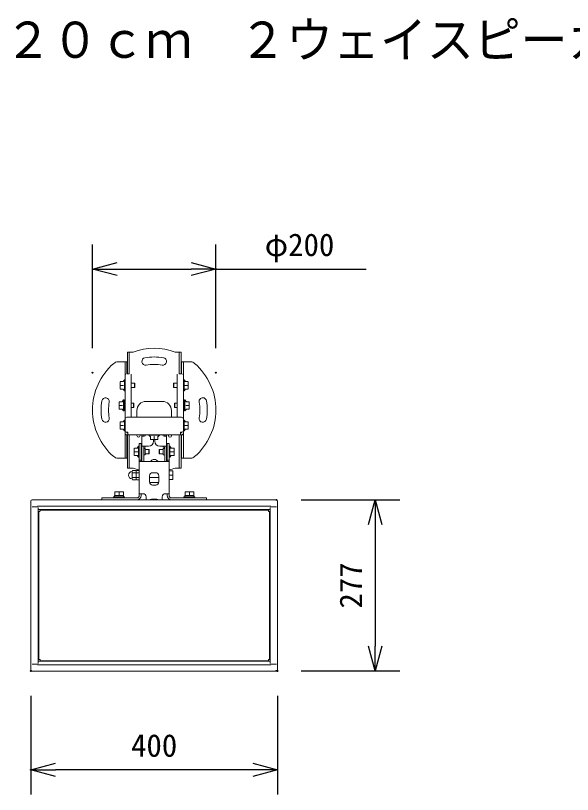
# Model space of a CAD drawing. Units: millimetres, scale not verified. Extents: x -63 to 62, y -57 to 57.
# Drawn here: x -34.6 to 10.5, y -6.3 to 56.8 of the extents above; entities that cross this region are included whole.
import ezdxf
from ezdxf.enums import TextEntityAlignment as Align

# ---------------------------------------------------------------- set-up
doc = ezdxf.new("R2010")
doc.units = ezdxf.units.MM
doc.header["$LTSCALE"] = 0.125
doc.header["$PDMODE"] = 32
doc.header["$PDSIZE"] = 0.0625
for name, color, linetype, lineweight in [('0-0_0', 7, 'Continuous', 25), ('0-4_GAIKEI', 1, 'Continuous', 18), ('0-5_SUNPO', 7, 'Continuous', 25)]:
    doc.layers.add(name, color=color, linetype=linetype, lineweight=lineweight)
doc.layers.add('0-2_MOJI1', color=7, linetype='Continuous')
doc.layers.add('0-6_DEFPOINTS', color=7, linetype='Continuous')
doc.styles.add('ＭＳ ゴシック', font='')
doc.styles.get('ＭＳ ゴシック').set_extended_font_data('MS Gothic')

# ---------------------------------------------------------------- blocks, each defined once
blk = doc.blocks.new('_OPEN30')
at = {"layer": '0-0_0'}
blk.add_line((0, 0), (-1, 0), dxfattribs=at)
blk.add_lwpolyline([(-1, 0.26795), (0, 0), (-1, -0.26795)], dxfattribs=at)
blk = doc.blocks.new('D8')
at = {"layer": '0-5_SUNPO'}
for p, q in [((-27.3876, 27.8777), (-27.3876, 36.2777)), ((-17.3876, 27.8777), (-17.3876, 36.2777)), ((-25.3876, 34.2777), (-19.3876, 34.2777)), ((-17.3876, 34.2777), (-5.221, 34.2777))]:
    blk.add_line(p, q, dxfattribs=at)
at = {"layer": '0-6_DEFPOINTS'}
for p in [(-17.3876, 34.2777), (-27.3876, 25.8777), (-17.3876, 25.8777)]:
    blk.add_point(p, dxfattribs=at)
at = {"layer": '0-5_SUNPO', "xscale": 2, "yscale": 2, "rotation": 180}
blk.add_blockref('_OPEN30', (-27.3876, 34.2777), dxfattribs=at)
at = {"layer": '0-5_SUNPO', "xscale": 2, "yscale": 2}
blk.add_blockref('_OPEN30', (-17.3876, 34.2777), dxfattribs=at)
at = {"layer": '0-5_SUNPO', "style": 'ＭＳ ゴシック'}
blk.add_text('φ200', height=1.833, dxfattribs=at).set_placement((-13.4293, 34.7777), align=Align.BOTTOM_LEFT)
blk = doc.blocks.new('D7')
at = {"layer": '0-5_SUNPO'}
for p, q in [((-32.3876, -0.2979), (-32.3876, -8.2979)), ((-12.3877, -0.2979), (-12.3877, -8.2979)), ((-14.3877, -6.2979), (-30.3876, -6.2979))]:
    blk.add_line(p, q, dxfattribs=at)
at = {"layer": '0-6_DEFPOINTS'}
for p in [(-32.3876, 1.7021), (-12.3877, 1.7021), (-32.3876, -6.2979)]:
    blk.add_point(p, dxfattribs=at)
at = {"layer": '0-5_SUNPO', "xscale": 2, "yscale": 2, "rotation": 180}
blk.add_blockref('_OPEN30', (-32.3876, -6.2979), dxfattribs=at)
at = {"layer": '0-5_SUNPO', "xscale": 2, "yscale": 2}
blk.add_blockref('_OPEN30', (-12.3877, -6.2979), dxfattribs=at)
at = {"layer": '0-5_SUNPO', "style": 'ＭＳ ゴシック'}
blk.add_text('400', height=1.833, dxfattribs=at).set_placement((-24.2626, -5.7979), align=Align.BOTTOM_LEFT)
blk = doc.blocks.new('D6')
at = {"layer": '0-5_SUNPO'}
for p, q in [((-10.4875, 15.5624), (-2.4875, 15.5624)), ((-4.4875, 13.5624), (-4.4875, 3.7124)), ((-10.4875, 1.7124), (-2.4875, 1.7124))]:
    blk.add_line(p, q, dxfattribs=at)
at = {"layer": '0-6_DEFPOINTS'}
for p in [(-12.4875, 15.5624), (-12.4875, 1.7124), (-4.4875, 1.7124)]:
    blk.add_point(p, dxfattribs=at)
at = {"layer": '0-5_SUNPO', "xscale": 2, "yscale": 2}
for p, rotation in [((-4.4875, 15.5624), 90), ((-4.4875, 1.7124), 270)]:
    blk.add_blockref('_OPEN30', p, dxfattribs=dict(at, rotation=rotation))
at = {"layer": '0-5_SUNPO', "style": 'ＭＳ ゴシック'}
blk.add_text('277', height=1.833, rotation=90, dxfattribs=at).set_placement((-4.9875, 6.7624), align=Align.BOTTOM_LEFT)

msp = doc.modelspace()

# ---------------------------------------------------------------- linework, layer by layer
at = {"layer": '0-4_GAIKEI', "color": 7}
for p, q in [((-25.5752, 27.7588), (-25.5752, 29.5332)), ((-25.5752, 29.5332), (-25.1061, 29.5332)), ((-25.4152, 27.7588), (-25.4152, 29.5332)), ((-21.6943, 29.5332), (-21.2252, 29.5332)), ((-21.3852, 27.7588), (-21.3852, 29.5332)), ((-21.2252, 27.7588), (-21.2252, 29.5332)), ((-26.3481, 28.7332), (-25.6052, 28.7332)), ((-25.7652, 20.9332), (-25.7652, 28.7332)), ((-25.6052, 27.7588), (-25.6052, 28.7332)), ((-21.1952, 27.7588), (-21.1952, 28.7332)), ((-21.1952, 28.7332), (-20.4523, 28.7332)), ((-21.0352, 20.9332), (-21.0352, 28.7332)), ((-25.6923, 27.7332), (-25.7652, 27.7332)), ((-25.6052, 27.7588), (-25.4152, 27.7588)), ((-25.2652, 24.2432), (-25.2652, 27.7368)), ((-21.5352, 24.2432), (-21.5352, 27.7368)), ((-21.3852, 27.7588), (-21.1952, 27.7588)), ((-21.0352, 27.7332), (-21.1081, 27.7332)), ((-21.1852, 24.2432), (-25.6152, 24.2432)), ((-25.4152, 24.2449), (-25.6052, 24.2449)), ((-21.1952, 24.2449), (-21.3852, 24.2449)), ((-25.7652, 22.8332), (-21.0352, 22.8332)), ((-25.6052, 20.9332), (-25.6052, 22.8332)), ((-25.5752, 20.1332), (-25.5752, 22.8332)), ((-25.4152, 20.1332), (-25.4152, 22.8332)), ((-24.4102, 22.7037), (-24.4102, 22.8132)), ((-24.1002, 22.8032), (-24.1002, 22.8332)), ((-22.7002, 22.8332), (-22.7002, 22.8032)), ((-22.3902, 22.8132), (-22.3902, 22.7037)), ((-21.3852, 20.1332), (-21.3852, 22.8332)), ((-21.2252, 20.1332), (-21.2252, 22.8332)), ((-21.1952, 20.9332), (-21.1952, 22.8332)), ((-24.6102, 22.1282), (-24.4502, 22.1282)), ((-24.6102, 17.9132), (-24.6102, 22.1282)), ((-24.4502, 22.1282), (-24.4502, 20.6865)), ((-24.4102, 20.6533), (-24.4102, 22.7032)), ((-24.41, 22.7032), (-24.2002, 22.7032)), ((-23.4502, 22.4332), (-23.4502, 22.3032)), ((-23.3502, 22.4332), (-23.3502, 22.3032)), ((-22.6002, 22.7032), (-22.3904, 22.7032)), ((-22.3902, 20.6533), (-22.3902, 22.7032)), ((-22.3502, 22.1282), (-22.1902, 22.1282)), ((-22.3502, 20.6865), (-22.3502, 22.1282)), ((-22.1902, 17.9132), (-22.1902, 22.1282)), ((-24.4059, 21.9032), (-23.8502, 21.9032)), ((-24.2502, 20.6532), (-24.2502, 21.8938)), ((-22.9502, 21.9032), (-22.3946, 21.9032)), ((-22.5502, 20.6532), (-22.5502, 21.8938)), ((-26.3481, 20.9332), (-25.6052, 20.9332)), ((-21.1952, 20.9332), (-20.4523, 20.9332)), ((-24.5959, 20.6532), (-22.2045, 20.6532)), ((-22.1902, 20.7694), (-22.3502, 20.7694)), ((-25.5752, 20.1332), (-25.1061, 20.1332)), ((-21.6943, 20.1332), (-21.2252, 20.1332)), ((-27.6502, 17.7132), (-24.8102, 17.7132)), ((-27.6502, 17.5532), (-27.6502, 17.7132)), ((-24.3002, 18.0532), (-24.6054, 18.0532)), ((-24.0502, 17.8032), (-24.0502, 17.5532)), ((-22.7502, 17.8032), (-22.7502, 17.5532)), ((-22.1951, 18.0532), (-22.5002, 18.0532)), ((-21.9902, 17.7132), (-19.1502, 17.7132)), ((-19.1502, 17.7132), (-19.1502, 17.5532)), ((-33.4002, 3.7825), (-33.4002, 17.4532)), ((-33.3002, 17.5532), (-13.5002, 17.5532)), ((-13.4002, 17.4532), (-13.4002, 3.7825)), ((-33.3002, 3.6825), (-13.5002, 3.6825))]:
    msp.add_line(p, q, dxfattribs=at)
at = {"layer": '0-4_GAIKEI'}
for p, q in [((-25.8152, 27.2707), (-25.9252, 27.1332)), ((-25.8152, 26.3957), (-25.8152, 27.2707)), ((-25.7652, 27.2707), (-25.8152, 27.2707)), ((-20.9852, 27.2707), (-20.9852, 26.3957)), ((-26.1652, 26.5388), (-26.1652, 27.1275)), ((-25.8881, 27.1332), (-26.1632, 27.1332)), ((-26.1632, 26.5332), (-25.8881, 26.5332)), ((-25.8881, 26.8332), (-26.147, 26.8332)), ((-25.8152, 26.3957), (-25.9252, 26.5332)), ((-25.2652, 27.0082), (-24.9965, 27.0082)), ((-25.2652, 26.6582), (-24.9965, 26.6582)), ((-24.9965, 27.0082), (-24.9965, 26.6582)), ((-24.9652, 26.9769), (-24.9965, 27.0082)), ((-24.9652, 26.6894), (-24.9965, 26.6582)), ((-24.9652, 26.9769), (-24.9652, 26.6894)), ((-21.8352, 26.9769), (-21.804, 27.0082)), ((-21.8352, 26.6894), (-21.8352, 26.9769)), ((-21.8352, 26.6894), (-21.804, 26.6582)), ((-21.804, 26.6582), (-21.804, 27.0082)), ((-21.5352, 27.0082), (-21.804, 27.0082)), ((-21.5352, 26.6582), (-21.804, 26.6582)), ((-20.9852, 26.3957), (-20.8752, 26.5332)), ((-20.9123, 27.1332), (-20.6373, 27.1332)), ((-20.9123, 26.8332), (-20.6534, 26.8332)), ((-20.9123, 26.5332), (-20.6373, 26.5332)), ((-20.6352, 27.1275), (-20.6352, 26.5388)), ((-25.7652, 26.3957), (-25.8152, 26.3957)), ((-21.0352, 26.3957), (-20.9852, 26.3957)), ((-26.2452, 24.9138), (-26.2452, 25.5025)), ((-26.2432, 25.5082), (-25.9681, 25.5082)), ((-26.0052, 25.5082), (-25.8952, 25.6457)), ((-25.8952, 24.7707), (-25.8952, 25.6457)), ((-25.8952, 25.6457), (-25.8452, 25.6457)), ((-25.8452, 24.7707), (-25.8452, 25.6457)), ((-25.8452, 25.6332), (-25.7652, 25.6332)), ((-25.0765, 25.3832), (-25.2652, 25.3832)), ((-25.0765, 25.3832), (-25.0452, 25.3519)), ((-25.0765, 25.3832), (-25.0765, 25.0332)), ((-25.0452, 25.3519), (-25.0452, 25.0644)), ((-22.7502, 25.5332), (-24.0502, 25.5332)), ((-21.7552, 25.3519), (-21.724, 25.3832)), ((-21.7552, 25.0644), (-21.7552, 25.3519)), ((-21.5352, 25.3832), (-21.724, 25.3832)), ((-21.724, 25.0332), (-21.724, 25.3832)), ((-21.0352, 25.6332), (-20.9552, 25.6332)), ((-20.9552, 25.6457), (-20.9552, 24.7707)), ((-20.9552, 25.6457), (-20.9052, 25.6457)), ((-20.9052, 25.6457), (-20.7952, 25.5082)), ((-20.9052, 25.6457), (-20.9052, 24.7707)), ((-20.8323, 25.5082), (-20.5573, 25.5082)), ((-20.5552, 25.5025), (-20.5552, 24.9138)), ((-26.2432, 24.9082), (-25.9681, 24.9082)), ((-26.227, 25.2082), (-25.9681, 25.2082)), ((-26.0052, 24.9082), (-25.8952, 24.7707)), ((-25.8952, 24.7707), (-25.8452, 24.7707)), ((-25.8452, 24.7832), (-25.7652, 24.7832)), ((-25.0765, 25.0332), (-25.2652, 25.0332)), ((-25.0765, 25.0332), (-25.0452, 25.0644)), ((-24.8002, 24.7832), (-24.8002, 24.2432)), ((-22.0002, 24.2432), (-22.0002, 24.7832)), ((-21.7552, 25.0644), (-21.724, 25.0332)), ((-21.5352, 25.0332), (-21.724, 25.0332)), ((-21.0352, 24.7832), (-20.9552, 24.7832)), ((-20.9552, 24.7707), (-20.9052, 24.7707)), ((-20.9052, 24.7707), (-20.7952, 24.9082)), ((-20.8323, 25.2082), (-20.5734, 25.2082)), ((-20.8323, 24.9082), (-20.5573, 24.9082)), ((-25.8152, 24.0207), (-25.9252, 23.8832)), ((-25.8152, 23.1457), (-25.8152, 24.0207)), ((-25.7652, 24.0207), (-25.8152, 24.0207)), ((-21.0352, 24.0207), (-20.9852, 24.0207)), ((-20.9852, 24.0207), (-20.9852, 23.1457)), ((-20.9852, 24.0207), (-20.8752, 23.8832)), ((-26.1652, 23.2888), (-26.1652, 23.8775)), ((-25.8881, 23.8832), (-26.1632, 23.8832)), ((-25.8881, 23.5832), (-26.147, 23.5832)), ((-20.9123, 23.8832), (-20.6373, 23.8832)), ((-20.9123, 23.5832), (-20.6534, 23.5832)), ((-20.6352, 23.8775), (-20.6352, 23.2888)), ((-26.1632, 23.2832), (-25.8881, 23.2832)), ((-25.8152, 23.1457), (-25.9252, 23.2832)), ((-25.7652, 23.1457), (-25.8152, 23.1457)), ((-25.6152, 23.0332), (-25.5252, 23.0332)), ((-25.6052, 22.9932), (-25.6052, 23.0332)), ((-25.6052, 22.9932), (-25.5252, 22.9932)), ((-25.5752, 22.9932), (-25.5752, 23.0332)), ((-25.5252, 22.8332), (-25.5252, 23.0332)), ((-24.8002, 22.8332), (-24.8002, 22.7582)), ((-24.5502, 22.7582), (-24.5502, 22.8332)), ((-24.449, 22.8132), (-24.449, 22.8332)), ((-24.449, 22.8132), (-24.1415, 22.8132)), ((-24.2502, 22.7932), (-24.2502, 22.7032)), ((-24.1415, 22.8132), (-24.1415, 22.8332)), ((-23.8377, 22.8332), (-23.8377, 22.7832)), ((-23.8377, 22.7832), (-23.7002, 22.6732)), ((-22.9627, 22.7832), (-23.8377, 22.7832)), ((-22.9627, 22.7832), (-23.1002, 22.6732)), ((-22.9627, 22.8332), (-22.9627, 22.7832)), ((-22.659, 22.8132), (-22.659, 22.8332)), ((-22.659, 22.8132), (-22.3515, 22.8132)), ((-22.5502, 22.7032), (-22.5502, 22.7932)), ((-22.3515, 22.8132), (-22.3515, 22.8332)), ((-22.2502, 22.8332), (-22.2502, 22.7582)), ((-22.0002, 22.7582), (-22.0002, 22.8332)), ((-21.2752, 23.0332), (-21.1852, 23.0332)), ((-21.2752, 22.8332), (-21.2752, 23.0332)), ((-21.1952, 22.9932), (-21.2752, 22.9932)), ((-21.2252, 22.9932), (-21.2252, 23.0332)), ((-21.1952, 23.0332), (-21.1952, 22.9932)), ((-21.0352, 23.1457), (-20.9852, 23.1457)), ((-20.9852, 23.1457), (-20.8752, 23.2832)), ((-20.9123, 23.2832), (-20.6373, 23.2832)), ((-23.7002, 22.7103), (-23.7002, 22.4352)), ((-23.1059, 22.4332), (-23.6946, 22.4332)), ((-23.4002, 22.7103), (-23.4002, 22.4514)), ((-23.1002, 22.4352), (-23.1002, 22.7103)), ((-25.0102, 21.1588), (-25.0102, 21.7475)), ((-24.7331, 21.7532), (-25.0082, 21.7532)), ((-24.6602, 21.8907), (-24.7702, 21.7532)), ((-24.6602, 21.0157), (-24.6602, 21.8907)), ((-24.6102, 21.8907), (-24.6602, 21.8907)), ((-24.4502, 21.6282), (-24.4102, 21.6282)), ((-24.2497, 21.8032), (-24.2002, 21.8032)), ((-24.1352, 21.7032), (-24.1752, 21.7032)), ((-24.1352, 21.2032), (-24.1352, 21.7032)), ((-24.1352, 21.6282), (-23.8415, 21.6282)), ((-23.8102, 21.5969), (-23.8415, 21.6282)), ((-23.8415, 21.6282), (-23.8415, 21.2782)), ((-23.8102, 21.5969), (-23.8102, 21.3094)), ((-22.9902, 21.5969), (-22.959, 21.6282)), ((-22.9902, 21.3094), (-22.9902, 21.5969)), ((-22.6652, 21.6282), (-22.959, 21.6282)), ((-22.959, 21.2782), (-22.959, 21.6282)), ((-22.6252, 21.7032), (-22.6652, 21.7032)), ((-22.6652, 21.2032), (-22.6652, 21.7032)), ((-22.6002, 21.8032), (-22.5507, 21.8032)), ((-22.3502, 21.6282), (-22.3902, 21.6282)), ((-22.1902, 21.8907), (-22.1402, 21.8907)), ((-22.1402, 21.8907), (-22.0302, 21.7532)), ((-22.1402, 21.8907), (-22.1402, 21.0157)), ((-22.0673, 21.7532), (-21.7923, 21.7532)), ((-21.7902, 21.7475), (-21.7902, 21.1588)), ((-25.0082, 21.1532), (-24.7331, 21.1532)), ((-24.7331, 21.4532), (-24.992, 21.4532)), ((-24.6602, 21.0157), (-24.7702, 21.1532)), ((-24.6102, 21.0157), (-24.6602, 21.0157)), ((-24.4502, 21.2782), (-24.4102, 21.2782)), ((-24.1352, 21.2032), (-24.1752, 21.2032)), ((-24.1352, 21.2782), (-23.8415, 21.2782)), ((-23.8102, 21.3094), (-23.8415, 21.2782)), ((-22.9902, 21.3094), (-22.959, 21.2782)), ((-22.6652, 21.2782), (-22.959, 21.2782)), ((-22.6252, 21.2032), (-22.6652, 21.2032)), ((-22.3502, 21.2782), (-22.3902, 21.2782)), ((-22.1902, 21.0157), (-22.1402, 21.0157)), ((-22.1402, 21.0157), (-22.0302, 21.1532)), ((-22.0673, 21.4532), (-21.8084, 21.4532)), ((-22.0673, 21.1532), (-21.7923, 21.1532)), ((-24.4502, 20.7694), (-24.6102, 20.7694)), ((-25.1977, 19.8407), (-25.1852, 19.8407)), ((-25.1852, 19.8784), (-25.167, 19.9284)), ((-25.1852, 19.2279), (-25.1852, 19.8784)), ((-24.8784, 19.9284), (-25.167, 19.9284)), ((-24.8784, 19.7408), (-25.167, 19.7408)), ((-24.8784, 19.9284), (-24.8602, 19.8784)), ((-24.8602, 19.2279), (-24.8602, 19.8784)), ((-24.8419, 19.9284), (-24.8601, 19.8784)), ((-24.8419, 19.9284), (-24.6285, 19.9284)), ((-24.8419, 19.7408), (-24.6285, 19.7408)), ((-24.6102, 19.8782), (-24.6285, 19.9284)), ((-23.2752, 19.7532), (-23.5252, 19.7532)), ((-22.1902, 19.9032), (-21.8902, 19.9032)), ((-21.8902, 19.9032), (-21.8902, 19.2032)), ((-25.1977, 19.2657), (-25.1852, 19.2657)), ((-25.1852, 19.2279), (-25.167, 19.1779)), ((-24.8784, 19.3655), (-25.167, 19.3655)), ((-24.8784, 19.1779), (-25.167, 19.1779)), ((-24.8784, 19.1779), (-24.8602, 19.2279)), ((-24.8419, 19.1779), (-24.8601, 19.2279)), ((-24.8419, 19.3655), (-24.6285, 19.3655)), ((-24.8419, 19.1779), (-24.6285, 19.1779)), ((-24.6102, 19.2282), (-24.6285, 19.1779)), ((-23.7752, 19.5032), (-23.7752, 19.0032)), ((-23.0252, 19.3532), (-23.7752, 19.3532)), ((-23.0308, 18.9532), (-23.7696, 18.9532)), ((-23.0252, 19.0032), (-23.0252, 19.5032)), ((-22.1902, 19.5532), (-21.9084, 19.5532)), ((-22.1902, 19.2032), (-21.8902, 19.2032)), ((-23.5252, 18.7532), (-23.2752, 18.7532)), ((-26.7002, 17.7932), (-25.8002, 17.7932)), ((-26.7002, 17.7932), (-26.7002, 17.7132)), ((-26.6127, 17.8932), (-25.8877, 17.8932)), ((-26.6127, 17.8932), (-26.6127, 17.7932)), ((-26.6002, 18.1932), (-25.9002, 18.1932)), ((-26.6002, 17.8932), (-26.6002, 18.1932)), ((-26.2502, 17.8932), (-26.2502, 18.175)), ((-25.9002, 17.8932), (-25.9002, 18.1932)), ((-25.8877, 17.8932), (-25.8877, 17.7932)), ((-25.8002, 17.7932), (-25.8002, 17.7132)), ((-24.4502, 17.9132), (-24.4502, 18.0398)), ((-22.3502, 17.9132), (-22.3502, 18.0398)), ((-21.0002, 17.7932), (-20.1002, 17.7932)), ((-21.0002, 17.7932), (-21.0002, 17.7132)), ((-20.9127, 17.8932), (-20.1877, 17.8932)), ((-20.9127, 17.8932), (-20.9127, 17.7932)), ((-20.9002, 18.1932), (-20.2002, 18.1932)), ((-20.9002, 17.8932), (-20.9002, 18.1932)), ((-20.5502, 17.8932), (-20.5502, 18.175)), ((-20.2002, 17.8932), (-20.2002, 18.1932)), ((-20.1877, 17.8932), (-20.1877, 17.7932)), ((-20.1002, 17.7932), (-20.1002, 17.7132)), ((-23.1752, 17.6032), (-23.6252, 17.6032)), ((-33.3002, 16.9958), (-32.8502, 16.9958)), ((-32.8502, 17.0354), (-13.9502, 17.0354)), ((-32.8002, 16.9342), (-32.8002, 4.2957)), ((-14.0002, 16.7678), (-32.8002, 16.7678)), ((-32.7502, 4.6178), (-32.7502, 16.6178)), ((-32.7502, 16.6178), (-32.6902, 16.6178)), ((-32.6502, 16.6578), (-32.6502, 16.7178)), ((-32.6502, 16.7178), (-14.1502, 16.7178)), ((-14.1502, 16.6578), (-14.1502, 16.7178)), ((-14.1102, 16.6178), (-14.0502, 16.6178)), ((-14.0502, 16.6178), (-14.0502, 4.6178)), ((-14.0002, 4.2957), (-14.0002, 16.9342)), ((-13.9502, 16.9958), (-13.5002, 16.9958)), ((-32.8002, 14.7178), (-32.7502, 14.7178)), ((-32.8002, 14.5178), (-32.7502, 14.5178)), ((-14.0002, 14.7178), (-14.0502, 14.7178)), ((-14.0002, 14.5178), (-14.0502, 14.5178)), ((-32.8002, 6.7178), (-32.7502, 6.7178)), ((-32.8002, 6.5178), (-32.7502, 6.5178)), ((-14.0002, 6.7178), (-14.0502, 6.7178)), ((-14.0002, 6.5178), (-14.0502, 6.5178)), ((-14.0002, 4.4678), (-32.8002, 4.4678)), ((-32.6902, 4.6178), (-32.7502, 4.6178)), ((-32.6502, 4.5178), (-32.6502, 4.5778)), ((-32.6502, 4.5178), (-14.1502, 4.5178)), ((-14.1502, 4.5178), (-14.1502, 4.5778)), ((-14.0502, 4.6178), (-14.1102, 4.6178)), ((-33.3002, 4.2399), (-32.8502, 4.2399)), ((-13.9502, 4.1951), (-32.8502, 4.1951)), ((-13.9502, 4.2399), (-13.5002, 4.2399))]:
    msp.add_line(p, q, dxfattribs=at)
msp.add_lwpolyline([(-21.0352, 27.2707), (-20.9852, 27.2707), (-20.8752, 27.1332)], dxfattribs=at)
at = {"layer": '0-4_GAIKEI', "color": 7}
for centre, radius, start, end in [((-23.4002, 24.8332), 5, 70.05156, 109.94844), ((-23.4002, 24.8332), 5, 130.92606, 229.07394), ((-26.3481, 28.2332), 0.5, 90, 130.92606), ((-20.4523, 28.2332), 0.5, 49.07394, 90), ((-23.4002, 24.8332), 5, 310.92606, 49.07394), ((-25.6152, 24.0932), 0.15, 90, 180), ((-21.1852, 24.0932), 0.15, 0, 90), ((-24.2002, 22.8032), 0.1, 270, 0), ((-22.6002, 22.8032), 0.1, 180, 270), ((-23.8502, 22.3032), 0.4, 270, 0), ((-22.9502, 22.3032), 0.4, 180, 270), ((-26.3481, 21.4332), 0.5, 229.07394, 270), ((-20.4523, 21.4332), 0.5, 270, 310.92606), ((-23.4002, 24.8332), 5, 250.05156, 255.99135), ((-23.4002, 24.8332), 5, 284.00865, 289.94844), ((-24.8102, 17.9132), 0.2, 270, 0), ((-24.3002, 17.8032), 0.25, 0, 90), ((-22.5002, 17.8032), 0.25, 90, 180), ((-21.9902, 17.9132), 0.2, 180, 270), ((-33.3002, 17.4532), 0.1, 90, 180), ((-13.5002, 17.4532), 0.1, 0, 90), ((-33.3002, 3.7825), 0.1, 180, 270), ((-13.5002, 3.7825), 0.1, 270, 0)]:
    msp.add_arc(centre, radius, start, end, dxfattribs=at)
at = {"layer": '0-4_GAIKEI'}
for centre, radius, start, end in [((-24.0948, 28.7724), 0.3, 100, 280), ((-23.4002, 24.8332), 4.3, 80, 100), ((-22.7056, 28.7724), 0.3, 260, 80), ((-23.4002, 24.8332), 3.7, 80, 100), ((-23.4002, 24.8332), 4.3, 170, 190), ((-27.3394, 25.5278), 0.3, 350, 170), ((-23.4002, 24.8332), 3.7, 170, 190), ((-24.0502, 24.7832), 0.75, 90, 180), ((-22.7502, 24.7832), 0.75, 0, 90), ((-19.461, 25.5278), 0.3, 10, 190), ((-23.4002, 24.8332), 3.7, 350, 10), ((-23.4002, 24.8332), 4.3, 350, 10), ((-27.3394, 24.1386), 0.3, 190, 10), ((-19.461, 24.1386), 0.3, 170, 350), ((-25.6152, 23.1832), 0.15, 180, 270), ((-25.6052, 22.9932), 0.16, 180, 270), ((-24.6752, 22.7582), 0.125, 180, 0), ((-24.6102, 22.7932), 0.36, 0, 3.19658), ((-22.1902, 22.7932), 0.36, 176.80342, 180), ((-22.1252, 22.7582), 0.125, 180, 0), ((-21.1952, 22.9932), 0.16, 270, 0), ((-21.1852, 23.1832), 0.15, 270, 0), ((-24.1752, 21.7782), 0.075, 180, 270), ((-24.2002, 21.9032), 0.1, 270, 0), ((-22.6002, 21.9032), 0.1, 180, 270), ((-22.6252, 21.7782), 0.075, 270, 360), ((-24.1752, 21.1282), 0.075, 90, 180), ((-23.4002, 20.4532), 0.375, 32.30235, 147.69765), ((-22.6252, 21.1282), 0.075, 0, 90), ((-25.1977, 19.5532), 0.2875, 90, 270), ((-23.5252, 19.5032), 0.25, 90, 180), ((-23.2752, 19.5032), 0.25, 0, 90), ((-23.5252, 19.0032), 0.25, 180, 270), ((-23.2752, 19.0032), 0.25, 270, 0), ((-24.8102, 17.9132), 0.36, 270, 0), ((-21.9902, 17.9132), 0.36, 180, 270), ((-23.6252, 17.4532), 0.15, 90, 138.13568), ((-23.1752, 17.4532), 0.15, 41.86432, 90), ((-32.6902, 16.6578), 0.04, 270, 0), ((-14.1102, 16.6578), 0.04, 180, 270), ((-32.6902, 4.5778), 0.04, 0, 90), ((-14.1102, 4.5778), 0.04, 90, 180)]:
    msp.add_arc(centre, radius, start, end, dxfattribs=at)

# ---------------------------------------------------------------- block references
at = {"layer": '0-5_SUNPO'}
for name in ['D8', 'D6', 'D7']:
    msp.add_blockref(name, (-1.0126, 1.9804), dxfattribs=at)

# ---------------------------------------------------------------- texts
at = {"layer": '0-2_MOJI1', "style": 'ＭＳ ゴシック', "width": 0.95}
msp.add_text('２０ｃｍ\u3000２ウェイスピーカー（壁取付金具付）', height=2.933, dxfattribs=at).set_placement((-35.5099, 52.4935), align=Align.BOTTOM_LEFT)

doc.saveas('drawing.dxf')
